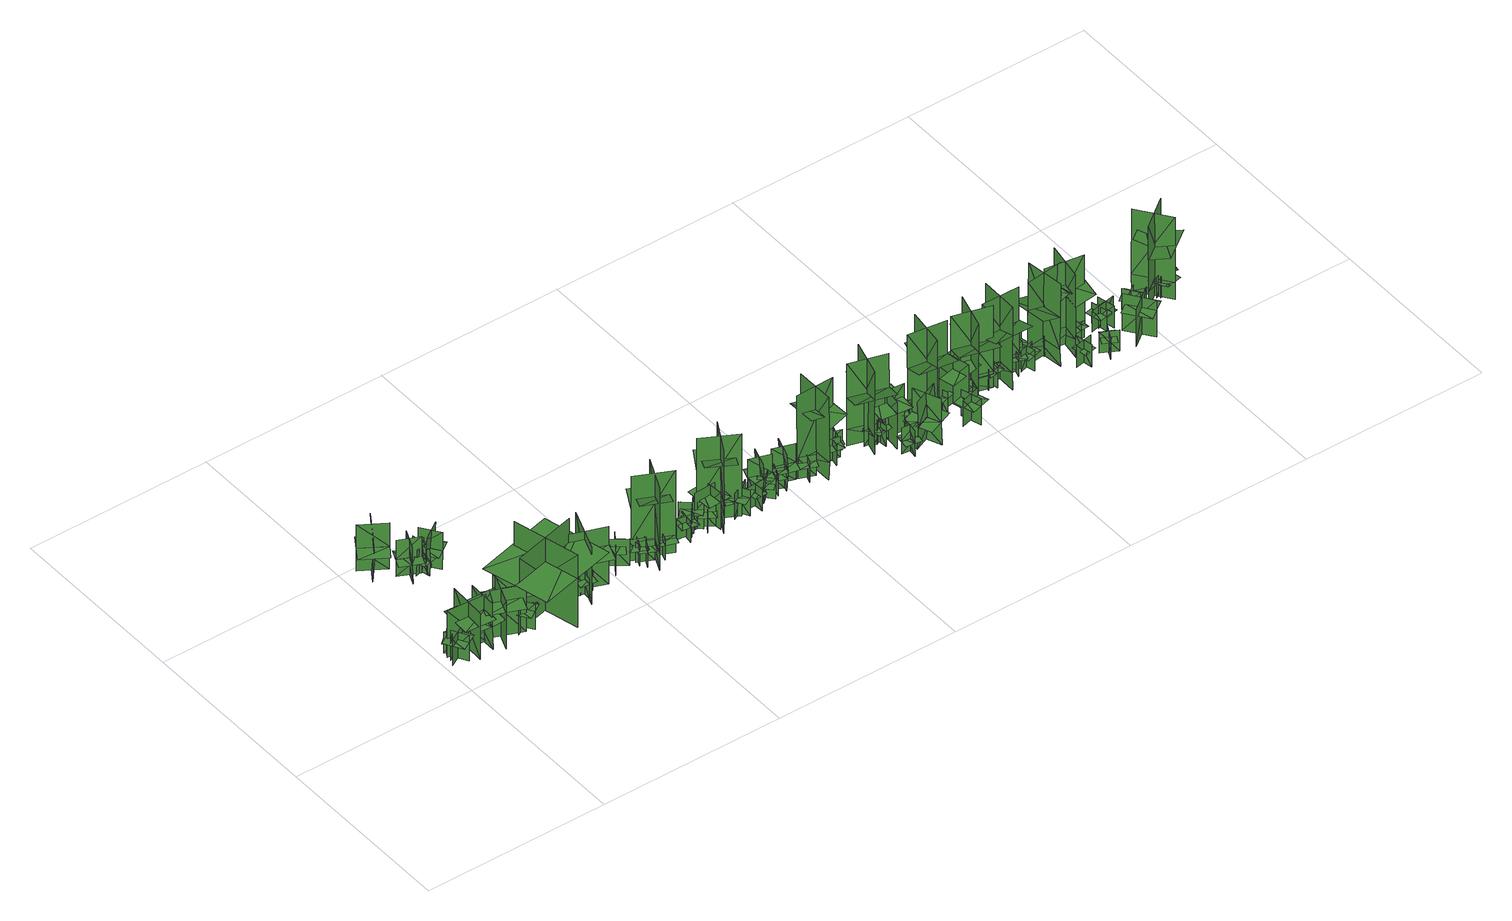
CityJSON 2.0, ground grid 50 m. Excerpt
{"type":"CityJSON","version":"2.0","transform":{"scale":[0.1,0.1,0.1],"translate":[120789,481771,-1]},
"CityObjects":{
"tree1":{"type":"SolitaryVegetationObject","geometry":[{"type":"MultiSurface","lod":"1","boundaries":[[[0,1,2]],[[0,2,3]],[[4,5,6]],[[4,6,7]],[[8,9,10]],[[8,10,11]],[[8,11,12]],[[8,12,13]]]}]},
"tree2":{"type":"SolitaryVegetationObject","geometry":[{"type":"MultiSurface","lod":"1","boundaries":[[[14,15,16]],[[14,16,17]],[[18,19,20]],[[18,20,21]],[[22,23,24]],[[22,24,25]],[[22,25,26]],[[22,26,27]]]}]},
"tree3":{"type":"SolitaryVegetationObject","geometry":[{"type":"MultiSurface","lod":"1","boundaries":[[[28,29,30]],[[28,30,31]],[[32,33,34]],[[32,34,35]],[[36,37,38]],[[36,38,39]],[[36,39,40]],[[36,40,41]]]}]},
"tree4":{"type":"SolitaryVegetationObject","geometry":[{"type":"MultiSurface","lod":"1","boundaries":[[[42,43,44]],[[42,44,45]],[[46,47,48]],[[46,48,49]],[[50,51,52]],[[50,52,53]],[[50,53,54]],[[50,54,55]]]}]},
"tree5":{"type":"SolitaryVegetationObject","geometry":[{"type":"MultiSurface","lod":"1","boundaries":[[[56,57,58]],[[56,58,59]],[[60,61,62]],[[60,62,63]],[[64,65,61]],[[64,61,60]],[[66,67,57]],[[66,57,56]],[[56,57,68]],[[56,68,69]],[[56,70,71]],[[56,71,57]]]}]},
"tree6":{"type":"SolitaryVegetationObject","geometry":[{"type":"MultiSurface","lod":"1","boundaries":[[[72,73,74]],[[72,74,75]],[[76,77,78]],[[76,78,79]],[[80,81,77]],[[80,77,76]],[[82,83,73]],[[82,73,72]],[[72,73,84]],[[72,84,85]],[[72,86,87]],[[72,87,73]]]}]},
"tree7":{"type":"SolitaryVegetationObject","geometry":[{"type":"MultiSurface","lod":"1","boundaries":[[[88,89,90]],[[88,90,91]],[[92,93,94]],[[92,94,95]],[[96,97,98]],[[96,98,99]],[[96,100,101]],[[96,101,97]]]}]},
"tree8":{"type":"SolitaryVegetationObject","geometry":[{"type":"MultiSurface","lod":"1","boundaries":[[[102,103,104]],[[102,104,105]],[[106,107,108]],[[106,108,109]],[[110,111,107]],[[110,107,106]],[[112,113,103]],[[112,103,102]],[[102,103,114]],[[102,114,115]],[[102,116,117]],[[102,117,103]]]}]},
"tree9":{"type":"SolitaryVegetationObject","geometry":[{"type":"MultiSurface","lod":"1","boundaries":[[[118,119,120]],[[118,120,121]],[[122,123,124]],[[122,124,125]],[[126,127,123]],[[126,123,122]],[[128,129,119]],[[128,119,118]],[[118,119,130]],[[118,130,131]],[[118,132,133]],[[118,133,119]]]}]},
"tree10":{"type":"SolitaryVegetationObject","geometry":[{"type":"MultiSurface","lod":"1","boundaries":[[[134,135,136]],[[134,136,137]],[[138,139,140]],[[138,140,141]],[[142,143,144]],[[142,144,145]],[[142,145,146]],[[142,146,147]]]}]},
"tree11":{"type":"SolitaryVegetationObject","geometry":[{"type":"MultiSurface","lod":"1","boundaries":[[[148,149,150]],[[148,150,151]],[[152,153,154]],[[152,154,155]],[[156,157,158]],[[156,158,159]],[[156,159,160]],[[156,160,161]]]}]},
"tree12":{"type":"SolitaryVegetationObject","geometry":[{"type":"MultiSurface","lod":"1","boundaries":[[[162,163,164]],[[162,164,165]],[[166,167,168]],[[166,168,169]],[[170,171,167]],[[170,167,166]],[[172,173,163]],[[172,163,162]],[[162,163,174]],[[162,174,175]],[[162,176,177]],[[162,177,163]]]}]},
"tree13":{"type":"SolitaryVegetationObject","geometry":[{"type":"MultiSurface","lod":"1","boundaries":[[[178,179,180]],[[178,180,181]],[[182,183,184]],[[182,184,185]],[[186,187,183]],[[186,183,182]],[[188,189,179]],[[188,179,178]],[[178,179,190]],[[178,190,191]],[[178,192,193]],[[178,193,179]]]}]},
"tree14":{"type":"SolitaryVegetationObject","geometry":[{"type":"MultiSurface","lod":"1","boundaries":[[[194,195,196]],[[194,196,197]],[[198,199,200]],[[198,200,201]],[[202,203,204]],[[202,204,205]],[[202,205,206]],[[202,206,207]]]}]},
"tree15":{"type":"SolitaryVegetationObject","geometry":[{"type":"MultiSurface","lod":"1","boundaries":[[[208,209,210]],[[208,210,211]],[[212,213,214]],[[212,214,215]],[[216,217,213]],[[216,213,212]],[[218,219,209]],[[218,209,208]],[[208,209,220]],[[208,220,221]],[[208,222,223]],[[208,223,209]]]}]},
"tree16":{"type":"SolitaryVegetationObject","geometry":[{"type":"MultiSurface","lod":"1","boundaries":[[[224,225,226]],[[224,226,227]],[[228,229,230]],[[228,230,231]],[[232,233,234]],[[232,234,235]],[[232,235,236]],[[232,236,237]]]}]},
"tree17":{"type":"SolitaryVegetationObject","geometry":[{"type":"MultiSurface","lod":"1","boundaries":[[[238,239,240]],[[238,240,241]],[[242,243,244]],[[242,244,245]],[[246,247,243]],[[246,243,242]],[[248,249,239]],[[248,239,238]],[[238,239,250]],[[238,250,251]],[[238,252,253]],[[238,253,239]]]}]},
"tree18":{"type":"SolitaryVegetationObject","geometry":[{"type":"MultiSurface","lod":"1","boundaries":[[[254,255,256]],[[254,256,257]],[[258,259,260]],[[258,260,261]],[[262,263,259]],[[262,259,258]],[[264,265,255]],[[264,255,254]],[[254,255,266]],[[254,266,267]],[[254,268,269]],[[254,269,255]]]}]},
"tree19":{"type":"SolitaryVegetationObject","geometry":[{"type":"MultiSurface","lod":"1","boundaries":[[[270,271,272]],[[270,272,273]],[[274,275,276]],[[274,276,277]],[[278,279,280]],[[278,280,281]],[[278,281,282]],[[278,282,283]]]}]},
"tree20":{"type":"SolitaryVegetationObject","geometry":[{"type":"MultiSurface","lod":"1","boundaries":[[[284,285,286]],[[284,286,287]],[[288,289,290]],[[288,290,291]],[[292,293,294]],[[292,294,295]],[[292,295,296]],[[292,296,297]]]}]},
"tree21":{"type":"SolitaryVegetationObject","geometry":[{"type":"MultiSurface","lod":"1","boundaries":[[[298,299,300]],[[298,300,301]],[[302,303,304]],[[302,304,305]],[[306,307,308]],[[306,308,309]],[[306,310,311]],[[306,311,307]]]}]},
"tree22":{"type":"SolitaryVegetationObject","geometry":[{"type":"MultiSurface","lod":"1","boundaries":[[[312,313,314]],[[312,314,315]],[[316,317,318]],[[316,318,319]],[[320,321,322]],[[320,322,323]],[[320,323,324]],[[320,324,325]]]}]},
"tree23":{"type":"SolitaryVegetationObject","geometry":[{"type":"MultiSurface","lod":"1","boundaries":[[[326,327,328]],[[326,328,329]],[[330,331,332]],[[330,332,333]],[[334,335,336]],[[334,336,337]],[[334,337,338]],[[334,338,339]]]}]},
"tree24":{"type":"SolitaryVegetationObject","geometry":[{"type":"MultiSurface","lod":"1","boundaries":[[[340,341,342]],[[340,342,343]],[[344,345,346]],[[344,346,347]],[[348,349,345]],[[348,345,344]],[[350,351,341]],[[350,341,340]],[[352,353,354]],[[352,354,355]],[[356,357,358]],[[356,358,359]]]}]},
"tree25":{"type":"SolitaryVegetationObject","geometry":[{"type":"MultiSurface","lod":"1","boundaries":[[[360,361,362]],[[360,362,363]],[[364,365,366]],[[364,366,367]],[[368,369,370]],[[368,370,371]],[[368,371,372]],[[368,372,373]]]}]},
"tree26":{"type":"SolitaryVegetationObject","geometry":[{"type":"MultiSurface","lod":"1","boundaries":[[[374,375,376]],[[374,376,377]],[[378,379,380]],[[378,380,381]],[[382,383,384]],[[382,384,385]],[[382,385,386]],[[382,386,387]]]}]},
"tree27":{"type":"SolitaryVegetationObject","geometry":[{"type":"MultiSurface","lod":"1","boundaries":[[[388,389,390]],[[388,390,391]],[[392,393,394]],[[392,394,395]],[[396,397,398]],[[396,398,399]],[[396,400,401]],[[396,401,397]]]}]},
"tree28":{"type":"SolitaryVegetationObject","geometry":[{"type":"MultiSurface","lod":"1","boundaries":[[[402,403,404]],[[402,404,405]],[[406,407,408]],[[406,408,409]],[[410,411,412]],[[410,412,413]],[[410,413,414]],[[410,414,415]]]}]},
"tree29":{"type":"SolitaryVegetationObject","geometry":[{"type":"MultiSurface","lod":"1","boundaries":[[[416,417,418]],[[416,418,419]],[[420,421,422]],[[420,422,423]],[[424,425,426]],[[424,426,427]],[[424,428,429]],[[424,429,425]]]}]},
"tree30":{"type":"SolitaryVegetationObject","geometry":[{"type":"MultiSurface","lod":"1","boundaries":[[[430,431,432]],[[430,432,433]],[[434,435,436]],[[434,436,437]],[[438,439,435]],[[438,435,434]],[[440,441,431]],[[440,431,430]],[[442,443,444]],[[442,444,445]],[[446,447,448]],[[446,448,449]]]}]},
"tree31":{"type":"SolitaryVegetationObject","geometry":[{"type":"MultiSurface","lod":"1","boundaries":[[[450,451,452]],[[450,452,453]],[[454,455,456]],[[454,456,457]],[[458,459,460]],[[458,460,461]],[[458,461,462]],[[458,462,463]]]}]},
"tree32":{"type":"SolitaryVegetationObject","geometry":[{"type":"MultiSurface","lod":"1","boundaries":[[[464,465,466]],[[464,466,467]],[[468,469,470]],[[468,470,471]],[[472,473,474]],[[472,474,475]],[[472,475,476]],[[472,476,477]]]}]},
"tree33":{"type":"SolitaryVegetationObject","geometry":[{"type":"MultiSurface","lod":"1","boundaries":[[[478,479,480]],[[478,480,481]],[[482,483,484]],[[482,484,485]],[[486,487,488]],[[486,488,489]],[[486,489,490]],[[486,490,491]]]}]},
"tree34":{"type":"SolitaryVegetationObject","geometry":[{"type":"MultiSurface","lod":"1","boundaries":[[[492,493,494]],[[492,494,495]],[[496,497,498]],[[496,498,499]],[[500,501,502]],[[500,502,503]],[[500,503,504]],[[500,504,505]]]}]},
"tree35":{"type":"SolitaryVegetationObject","geometry":[{"type":"MultiSurface","lod":"1","boundaries":[[[506,507,508]],[[506,508,509]],[[510,511,512]],[[510,512,513]],[[514,515,511]],[[514,511,510]],[[516,517,507]],[[516,507,506]],[[506,507,518]],[[506,518,519]],[[506,520,521]],[[506,521,507]]]}]},
"tree36":{"type":"SolitaryVegetationObject","geometry":[{"type":"MultiSurface","lod":"1","boundaries":[[[522,523,524]],[[522,524,525]],[[526,527,528]],[[526,528,529]],[[530,531,532]],[[530,532,533]],[[530,533,534]],[[530,534,535]]]}]},
"tree37":{"type":"SolitaryVegetationObject","geometry":[{"type":"MultiSurface","lod":"1","boundaries":[[[536,537,538]],[[536,538,539]],[[540,541,542]],[[540,542,543]],[[544,545,541]],[[544,541,540]],[[546,547,537]],[[546,537,536]],[[536,537,548]],[[536,548,549]],[[536,550,551]],[[536,551,537]]]}]},
"tree38":{"type":"SolitaryVegetationObject","geometry":[{"type":"MultiSurface","lod":"1","boundaries":[[[552,553,554]],[[552,554,555]],[[556,557,558]],[[556,558,559]],[[560,561,562]],[[560,562,563]],[[560,563,564]],[[560,564,565]]]}]},
"tree39":{"type":"SolitaryVegetationObject","geometry":[{"type":"MultiSurface","lod":"1","boundaries":[[[566,567,568]],[[566,568,569]],[[570,571,572]],[[570,572,573]],[[574,575,571]],[[574,571,570]],[[576,577,567]],[[576,567,566]],[[578,579,580]],[[578,580,581]],[[582,583,584]],[[582,584,585]]]}]},
"tree40":{"type":"SolitaryVegetationObject","geometry":[{"type":"MultiSurface","lod":"1","boundaries":[[[586,587,588]],[[586,588,589]],[[590,591,592]],[[590,592,593]],[[594,595,596]],[[594,596,597]],[[594,597,598]],[[594,598,599]]]}]},
"tree41":{"type":"SolitaryVegetationObject","geometry":[{"type":"MultiSurface","lod":"1","boundaries":[[[600,601,602]],[[600,602,603]],[[604,605,606]],[[604,606,607]],[[608,609,605]],[[608,605,604]],[[610,611,601]],[[610,601,600]],[[600,601,612]],[[600,612,613]],[[600,614,615]],[[600,615,601]]]}]},
"tree42":{"type":"SolitaryVegetationObject","geometry":[{"type":"MultiSurface","lod":"1","boundaries":[[[616,617,618]],[[616,618,619]],[[620,621,622]],[[620,622,623]],[[624,625,621]],[[624,621,620]],[[626,627,617]],[[626,617,616]],[[628,629,630]],[[628,630,631]],[[632,633,634]],[[632,634,635]]]}]},
"tree43":{"type":"SolitaryVegetationObject","geometry":[{"type":"MultiSurface","lod":"1","boundaries":[[[636,637,638]],[[636,638,639]],[[640,641,642]],[[640,642,643]],[[644,645,646]],[[644,646,647]],[[644,647,648]],[[644,648,649]]]}]},
"tree44":{"type":"SolitaryVegetationObject","geometry":[{"type":"MultiSurface","lod":"1","boundaries":[[[650,651,652]],[[650,652,653]],[[654,655,656]],[[654,656,657]],[[658,659,660]],[[658,660,661]],[[658,661,662]],[[658,662,663]]]}]},
"tree45":{"type":"SolitaryVegetationObject","geometry":[{"type":"MultiSurface","lod":"1","boundaries":[[[664,665,666]],[[664,666,667]],[[668,669,670]],[[668,670,671]],[[672,673,674]],[[672,674,675]],[[672,675,676]],[[672,676,677]]]}]},
"tree46":{"type":"SolitaryVegetationObject","geometry":[{"type":"MultiSurface","lod":"1","boundaries":[[[678,679,680]],[[678,680,681]],[[682,683,684]],[[682,684,685]],[[686,687,683]],[[686,683,682]],[[688,689,679]],[[688,679,678]],[[678,679,690]],[[678,690,691]],[[678,692,693]],[[678,693,679]]]}]},
"tree47":{"type":"SolitaryVegetationObject","geometry":[{"type":"MultiSurface","lod":"1","boundaries":[[[694,695,696]],[[694,696,697]],[[698,699,700]],[[698,700,701]],[[702,703,704]],[[702,704,705]],[[702,706,707]],[[702,707,703]]]}]},
"tree48":{"type":"SolitaryVegetationObject","geometry":[{"type":"MultiSurface","lod":"1","boundaries":[[[708,709,710]],[[708,710,711]],[[712,713,714]],[[712,714,715]],[[716,717,713]],[[716,713,712]],[[718,719,709]],[[718,709,708]],[[708,709,720]],[[708,720,721]],[[708,722,723]],[[708,723,709]]]}]},
"tree49":{"type":"SolitaryVegetationObject","geometry":[{"type":"MultiSurface","lod":"1","boundaries":[[[724,725,726]],[[724,726,727]],[[728,729,730]],[[728,730,731]],[[732,733,729]],[[732,729,728]],[[734,735,725]],[[734,725,724]],[[724,725,736]],[[724,736,737]],[[724,738,739]],[[724,739,725]]]}]},
"tree50":{"type":"SolitaryVegetationObject","geometry":[{"type":"MultiSurface","lod":"1","boundaries":[[[740,741,742]],[[740,742,743]],[[744,745,746]],[[744,746,747]],[[748,749,745]],[[748,745,744]],[[750,751,741]],[[750,741,740]],[[740,741,752]],[[740,752,753]],[[740,754,755]],[[740,755,741]]]}]},
"tree51":{"type":"SolitaryVegetationObject","geometry":[{"type":"MultiSurface","lod":"1","boundaries":[[[756,757,758]],[[756,758,759]],[[760,761,762]],[[760,762,763]],[[764,765,766]],[[764,766,767]],[[764,767,768]],[[764,768,769]]]}]},
"tree52":{"type":"SolitaryVegetationObject","geometry":[{"type":"MultiSurface","lod":"1","boundaries":[[[770,771,772]],[[770,772,773]],[[774,775,776]],[[774,776,777]],[[778,779,775]],[[778,775,774]],[[780,781,771]],[[780,771,770]],[[770,771,782]],[[770,782,783]],[[770,784,785]],[[770,785,771]]]}]},
"tree53":{"type":"SolitaryVegetationObject","geometry":[{"type":"MultiSurface","lod":"1","boundaries":[[[786,787,788]],[[786,788,789]],[[790,791,792]],[[790,792,793]],[[794,795,796]],[[794,796,797]],[[794,797,798]],[[794,798,799]]]}]},
"tree54":{"type":"SolitaryVegetationObject","geometry":[{"type":"MultiSurface","lod":"1","boundaries":[[[800,801,802]],[[800,802,803]],[[804,805,806]],[[804,806,807]],[[808,809,805]],[[808,805,804]],[[810,811,801]],[[810,801,800]],[[812,813,814]],[[812,814,815]],[[816,817,818]],[[816,818,819]]]}]},
"tree55":{"type":"SolitaryVegetationObject","geometry":[{"type":"MultiSurface","lod":"1","boundaries":[[[820,821,822]],[[820,822,823]],[[824,825,826]],[[824,826,827]],[[828,829,825]],[[828,825,824]],[[830,831,821]],[[830,821,820]],[[820,821,832]],[[820,832,833]],[[820,834,835]],[[820,835,821]]]}]},
"tree56":{"type":"SolitaryVegetationObject","geometry":[{"type":"MultiSurface","lod":"1","boundaries":[[[836,837,838]],[[836,838,839]],[[840,841,842]],[[840,842,843]],[[844,845,841]],[[844,841,840]],[[846,847,837]],[[846,837,836]],[[836,837,848]],[[836,848,849]],[[836,850,851]],[[836,851,837]]]}]},
"tree57":{"type":"SolitaryVegetationObject","geometry":[{"type":"MultiSurface","lod":"1","boundaries":[[[852,853,854]],[[852,854,855]],[[856,857,858]],[[856,858,859]],[[860,861,862]],[[860,862,863]],[[860,863,864]],[[860,864,865]]]}]},
"tree58":{"type":"SolitaryVegetationObject","geometry":[{"type":"MultiSurface","lod":"1","boundaries":[[[866,867,868]],[[866,868,869]],[[870,871,872]],[[870,872,873]],[[874,875,876]],[[874,876,877]],[[874,877,878]],[[874,878,879]]]}]},
"tree59":{"type":"SolitaryVegetationObject","geometry":[{"type":"MultiSurface","lod":"1","boundaries":[[[880,881,882]],[[880,882,883]],[[884,885,886]],[[884,886,887]],[[888,889,885]],[[888,885,884]],[[890,891,881]],[[890,881,880]],[[880,881,892]],[[880,892,893]],[[880,894,895]],[[880,895,881]]]}]},
"tree60":{"type":"SolitaryVegetationObject","geometry":[{"type":"MultiSurface","lod":"1","boundaries":[[[896,897,898]],[[896,898,899]],[[900,901,902]],[[900,902,903]],[[904,905,906]],[[904,906,907]],[[904,908,909]],[[904,909,905]]]}]},
"tree61":{"type":"SolitaryVegetationObject","geometry":[{"type":"MultiSurface","lod":"1","boundaries":[[[910,911,912]],[[910,912,913]],[[914,915,916]],[[914,916,917]],[[918,919,915]],[[918,915,914]],[[920,921,911]],[[920,911,910]],[[910,911,922]],[[910,922,923]],[[910,924,925]],[[910,925,911]]]}]},
"tree62":{"type":"SolitaryVegetationObject","geometry":[{"type":"MultiSurface","lod":"1","boundaries":[[[926,927,928]],[[926,928,929]],[[930,931,932]],[[930,932,933]],[[934,935,936]],[[934,936,937]],[[934,937,938]],[[934,938,939]]]}]},
"tree63":{"type":"SolitaryVegetationObject","geometry":[{"type":"MultiSurface","lod":"1","boundaries":[[[940,941,942]],[[940,942,943]],[[944,945,946]],[[944,946,947]],[[948,949,945]],[[948,945,944]],[[950,951,941]],[[950,941,940]],[[952,953,954]],[[952,954,955]],[[956,957,958]],[[956,958,959]]]}]},
"tree64":{"type":"SolitaryVegetationObject","geometry":[{"type":"MultiSurface","lod":"1","boundaries":[[[960,961,962]],[[960,962,963]],[[964,965,966]],[[964,966,967]],[[968,969,970]],[[968,970,971]],[[968,971,972]],[[968,972,973]]]}]},
"tree65":{"type":"SolitaryVegetationObject","geometry":[{"type":"MultiSurface","lod":"1","boundaries":[[[974,975,976]],[[974,976,977]],[[978,979,980]],[[978,980,981]],[[982,983,984]],[[982,984,985]],[[982,985,986]],[[982,986,987]]]}]},
"tree66":{"type":"SolitaryVegetationObject","geometry":[{"type":"MultiSurface","lod":"1","boundaries":[[[988,989,990]],[[988,990,991]],[[992,993,994]],[[992,994,995]],[[996,997,998]],[[996,998,999]],[[996,999,1000]],[[996,1000,1001]]]}]},
"tree67":{"type":"SolitaryVegetationObject","geometry":[{"type":"MultiSurface","lod":"1","boundaries":[[[1002,1003,1004]],[[1002,1004,1005]],[[1006,1007,1008]],[[1006,1008,1009]],[[1010,1011,1012]],[[1010,1012,1013]],[[1010,1013,1014]],[[1010,1014,1015]]]}]},
"tree68":{"type":"SolitaryVegetationObject","geometry":[{"type":"MultiSurface","lod":"1","boundaries":[[[1016,1017,1018]],[[1016,1018,1019]],[[1020,1021,1022]],[[1020,1022,1023]],[[1024,1025,1026]],[[1024,1026,1027]],[[1024,1027,1028]],[[1024,1028,1029]]]}]},
"tree69":{"type":"SolitaryVegetationObject","geometry":[{"type":"MultiSurface","lod":"1","boundaries":[[[1030,1031,1032]],[[1030,1032,1033]],[[1034,1035,1036]],[[1034,1036,1037]],[[1038,1039,1035]],[[1038,1035,1034]],[[1040,1041,1031]],[[1040,1031,1030]],[[1042,1043,1044]],[[1042,1044,1045]],[[1046,1047,1048]],[[1046,1048,1049]]]}]},
"tree70":{"type":"SolitaryVegetationObject","geometry":[{"type":"MultiSurface","lod":"1","boundaries":[[[1050,1051,1052]],[[1050,1052,1053]],[[1054,1055,1056]],[[1054,1056,1057]],[[1058,1059,1060]],[[1058,1060,1061]],[[1058,1059,1062]],[[1058,1062,1063]]]}]},
"tree71":{"type":"SolitaryVegetationObject","geometry":[{"type":"MultiSurface","lod":"1","boundaries":[[[1064,1065,1066]],[[1064,1066,1067]],[[1068,1069,1070]],[[1068,1070,1071]],[[1072,1073,1074]],[[1072,1074,1075]],[[1072,1075,1076]],[[1072,1076,1077]]]}]},
"tree72":{"type":"SolitaryVegetationObject","geometry":[{"type":"MultiSurface","lod":"1","boundaries":[[[1078,1079,1080]],[[1078,1080,1081]],[[1082,1083,1084]],[[1082,1084,1085]],[[1086,1087,1088]],[[1086,1088,1089]],[[1086,1087,1090]],[[1086,1090,1091]]]}]},
"tree73":{"type":"SolitaryVegetationObject","geometry":[{"type":"MultiSurface","lod":"1","boundaries":[[[1092,1093,1094]],[[1092,1094,1095]],[[1096,1097,1098]],[[1096,1098,1099]],[[1100,1101,1102]],[[1100,1102,1103]],[[1100,1103,1104]],[[1100,1104,1105]]]}]},
"tree74":{"type":"SolitaryVegetationObject","geometry":[{"type":"MultiSurface","lod":"1","boundaries":[[[1106,1107,1108]],[[1106,1108,1109]],[[1110,1111,1112]],[[1110,1112,1113]],[[1114,1115,1111]],[[1114,1111,1110]],[[1116,1117,1107]],[[1116,1107,1106]],[[1118,1119,1120]],[[1118,1120,1121]],[[1122,1123,1124]],[[1122,1124,1125]]]}]},
"tree75":{"type":"SolitaryVegetationObject","geometry":[{"type":"MultiSurface","lod":"1","boundaries":[[[1126,1127,1128]],[[1126,1128,1129]],[[1130,1131,1132]],[[1130,1132,1133]],[[1134,1135,1136]],[[1134,1136,1137]],[[1134,1137,1138]],[[1134,1138,1139]]]}]},
"tree76":{"type":"SolitaryVegetationObject","geometry":[{"type":"MultiSurface","lod":"1","boundaries":[[[1140,1141,1142]],[[1140,1142,1143]],[[1144,1145,1146]],[[1144,1146,1147]],[[1148,1149,1150]],[[1148,1150,1151]],[[1148,1151,1152]],[[1148,1152,1153]]]}]},
"tree77":{"type":"SolitaryVegetationObject","geometry":[{"type":"MultiSurface","lod":"1","boundaries":[[[1154,1155,1156]],[[1154,1156,1157]],[[1158,1159,1160]],[[1158,1160,1161]],[[1162,1163,1159]],[[1162,1159,1158]],[[1164,1165,1155]],[[1164,1155,1154]],[[1166,1167,1168]],[[1166,1168,1169]],[[1170,1171,1172]],[[1170,1172,1173]]]}]},
"tree78":{"type":"SolitaryVegetationObject","geometry":[{"type":"MultiSurface","lod":"1","boundaries":[[[1174,1175,1176]],[[1174,1176,1177]],[[1178,1179,1180]],[[1178,1180,1181]],[[1182,1183,1184]],[[1182,1184,1185]],[[1182,1185,1186]],[[1182,1186,1187]]]}]},
"tree79":{"type":"SolitaryVegetationObject","geometry":[{"type":"MultiSurface","lod":"1","boundaries":[[[1188,1189,1190]],[[1188,1190,1191]],[[1192,1193,1194]],[[1192,1194,1195]],[[1196,1197,1198]],[[1196,1198,1199]],[[1196,1200,1201]],[[1196,1201,1197]]]}]},
"tree80":{"type":"SolitaryVegetationObject","geometry":[{"type":"MultiSurface","lod":"1","boundaries":[[[1202,1203,1204]],[[1202,1204,1205]],[[1206,1207,1208]],[[1206,1208,1209]],[[1210,1211,1212]],[[1210,1212,1213]],[[1210,1213,1214]],[[1210,1214,1215]]]}]},
"tree81":{"type":"SolitaryVegetationObject","geometry":[{"type":"MultiSurface","lod":"1","boundaries":[[[1216,1217,1218]],[[1216,1218,1219]],[[1220,1221,1222]],[[1220,1222,1223]],[[1224,1225,1226]],[[1224,1226,1227]],[[1224,1227,1228]],[[1224,1228,1229]]]}]},
"tree82":{"type":"SolitaryVegetationObject","geometry":[{"type":"MultiSurface","lod":"1","boundaries":[[[1230,1231,1232]],[[1230,1232,1233]],[[1234,1235,1236]],[[1234,1236,1237]],[[1238,1239,1240]],[[1238,1240,1241]],[[1238,1242,1243]],[[1238,1243,1239]]]}]},
"tree83":{"type":"SolitaryVegetationObject","geometry":[{"type":"MultiSurface","lod":"1","boundaries":[[[1244,1245,1246]],[[1244,1246,1247]],[[1248,1249,1250]],[[1248,1250,1251]],[[1252,1253,1254]],[[1252,1254,1255]],[[1252,1255,1256]],[[1252,1256,1257]]]}]},
"tree84":{"type":"SolitaryVegetationObject","geometry":[{"type":"MultiSurface","lod":"1","boundaries":[[[1258,1259,1260]],[[1258,1260,1261]],[[1262,1263,1264]],[[1262,1264,1265]],[[1266,1267,1263]],[[1266,1263,1262]],[[1268,1269,1259]],[[1268,1259,1258]],[[1270,1271,1272]],[[1270,1272,1273]],[[1274,1275,1276]],[[1274,1276,1277]]]}]},
"tree85":{"type":"SolitaryVegetationObject","geometry":[{"type":"MultiSurface","lod":"1","boundaries":[[[1278,1279,1280]],[[1278,1280,1281]],[[1282,1283,1284]],[[1282,1284,1285]],[[1286,1287,1288]],[[1286,1288,1289]],[[1286,1289,1290]],[[1286,1290,1291]]]}]},
"tree86":{"type":"SolitaryVegetationObject","geometry":[{"type":"MultiSurface","lod":"1","boundaries":[[[1292,1293,1294]],[[1292,1294,1295]],[[1296,1297,1298]],[[1296,1298,1299]],[[1300,1301,1302]],[[1300,1302,1303]],[[1300,1303,1304]],[[1300,1304,1305]]]}]},
"tree87":{"type":"SolitaryVegetationObject","geometry":[{"type":"MultiSurface","lod":"1","boundaries":[[[1306,1307,1308]],[[1306,1308,1309]],[[1310,1311,1312]],[[1310,1312,1313]],[[1314,1315,1316]],[[1314,1316,1317]],[[1314,1318,1319]],[[1314,1319,1315]]]}]}
},
"vertices":[
[61,115,13],[13,87,13],[13,87,90],[61,115,90],[25,125,13],[53,77,13],[53,77,90],[25,125,90],[25,125,69],[1,111,69],[29,63,69],[53,77,69],[77,91,69],[49,139,69],
[52,133,14],[20,103,14],[20,103,76],[52,133,76],[23,134,14],[53,102,14],[53,102,76],[23,134,76],[23,134,59],[6,119,59],[36,87,59],[53,102,59],[69,117,59],[39,149,59],
[76,67,12],[82,172,12],[82,172,151],[76,67,151],[126,112,12],[126,112,151],[21,118,151],[21,118,12],[126,112,108],[129,155,108],[45,161,108],[42,117,108],[40,74,108],[123,68,108],
[91,105,12],[106,146,12],[106,146,74],[91,105,74],[118,117,12],[76,132,12],[76,132,74],[118,117,74],[118,117,56],[125,138,56],[84,153,56],[76,132,56],[69,111,56],[110,96,56],
[119,79,80],[121,156,80],[82,157,81],[79,81,81],[82,117,80],[158,115,80],[158,120,150],[82,122,150],[82,122,10],[158,120,10],[122,79,10],[124,156,10],[121,156,150],[119,79,150],[158,78,81],[160,155,81],
[110,151,44],[131,124,44],[145,134,44],[125,162,44],[134,148,44],[107,128,44],[108,126,75],[135,146,75],[135,146,12],[108,126,12],[109,150,12],[130,123,12],[131,124,75],[110,151,75],[97,141,44],[117,114,44],
[223,88,6],[124,127,6],[124,127,147],[223,88,147],[189,165,6],[150,66,6],[150,66,147],[189,165,147],[215,92,111],[124,127,111],[109,88,111],[199,52,111],[230,131,111],[139,166,111],
[100,439,84],[35,480,84],[14,446,84],[78,406,84],[48,426,84],[89,491,84],[85,493,154],[44,429,154],[44,429,14],[85,493,14],[101,442,14],[37,483,14],[35,480,154],[100,439,154],[120,472,84],[56,513,84],
[116,376,62],[140,430,62],[112,443,62],[87,389,62],[100,414,62],[154,390,62],[156,393,116],[102,418,116],[102,418,7],[156,393,7],[118,375,7],[142,429,7],[140,430,116],[116,376,116],[143,364,62],[167,418,62],
[248,118,7],[202,88,7],[202,88,84],[248,118,84],[212,126,7],[243,80,7],[243,80,84],[212,126,84],[212,126,62],[189,111,62],[220,65,62],[243,80,62],[266,95,62],[236,141,62],
[216,94,9],[258,189,9],[258,189,148],[216,94,148],[278,118,9],[278,118,148],[183,160,148],[183,160,9],[278,118,104],[296,158,104],[219,192,104],[202,152,104],[184,112,104],[261,78,104],
[183,402,45],[142,391,45],[147,370,45],[188,380,45],[168,376,45],[158,417,45],[155,417,84],[166,375,84],[166,375,6],[155,417,6],[182,403,6],[141,393,6],[142,391,84],[183,402,84],[177,422,45],[136,412,45],
[142,408,49],[184,415,49],[180,437,49],[138,430,49],[158,432,49],[166,390,49],[168,391,88],[161,433,88],[161,433,10],[168,391,10],[142,406,10],[184,414,10],[184,415,88],[142,408,88],[146,387,49],[187,394,49],
[278,124,9],[239,145,9],[239,145,70],[278,124,70],[270,152,9],[249,114,9],[249,114,70],[270,152,70],[270,152,53],[251,163,53],[229,124,53],[249,114,53],[268,103,53],[290,141,53],
[170,425,60],[204,377,60],[230,395,61],[195,443,61],[211,419,60],[162,385,60],[164,382,115],[213,416,115],[213,416,6],[164,382,6],[168,424,6],[202,376,6],[204,377,115],[170,425,115],[146,408,61],[180,360,61],
[280,209,6],[280,209,223],[325,28,223],[325,28,6],[387,142,6],[387,142,223],[212,98,223],[212,98,6],[414,149,153],[391,240,153],[173,185,153],[196,94,153],[219,3,153],[437,58,153],
[310,129,48],[343,157,48],[329,174,48],[296,146,48],[312,159,48],[340,126,48],[342,128,87],[314,160,87],[314,160,9],[342,128,9],[312,128,9],[344,155,9],[343,157,87],[310,129,87],[324,113,48],[357,140,48],
[351,174,77],[401,115,77],[431,141,78],[382,199,78],[404,170,77],[346,121,77],[349,117,148],[407,167,148],[407,167,7],[349,117,7],[349,172,7],[398,113,7],[401,115,148],[351,174,148],[322,149,78],[371,90,78],
[406,92,7],[411,136,7],[411,136,68],[406,92,68],[430,110,7],[386,115,7],[386,115,68],[430,110,68],[430,110,51],[432,132,51],[388,137,51],[386,115,51],[383,93,51],[427,88,51],
[399,73,6],[443,193,6],[443,193,177],[399,73,177],[473,108,6],[473,108,177],[353,152,177],[353,152,6],[473,108,123],[492,158,123],[396,194,123],[377,143,123],[359,93,123],[455,58,123],
[503,120,7],[537,169,7],[537,169,86],[503,120,86],[549,129,7],[501,163,7],[501,163,86],[549,129,86],[506,124,65],[537,169,65],[518,182,65],[487,138,65],[525,111,65],[556,155,65],
[594,127,7],[553,144,7],[553,144,69],[594,127,69],[583,154,7],[566,114,7],[566,114,69],[583,154,69],[583,154,51],[563,163,51],[545,122,51],[566,114,51],[586,105,51],[603,146,51],
[606,110,7],[567,130,7],[567,130,68],[606,110,68],[597,138,7],[577,99,7],[577,99,68],[597,138,68],[597,138,51],[577,148,51],[558,109,51],[577,99,51],[597,89,51],[617,128,51],
[567,147,58],[661,104,58],[660,102,253],[566,146,253],[593,74,59],[637,168,59],[636,168,253],[593,74,253],[593,74,7],[636,168,7],[566,146,7],[660,102,7],[566,146,153],[660,103,153],[682,151,172],[588,194,172],[647,109,184],[577,141,184],[560,105,195],[631,73,195],
[642,146,8],[642,146,70],[625,95,70],[625,95,8],[657,113,8],[657,113,70],[608,129,70],[608,129,8],[665,111,50],[673,136,50],[612,156,50],[604,131,50],[595,106,50],[656,85,50],
[732,129,8],[688,135,8],[688,135,69],[732,129,69],[714,152,8],[708,109,8],[708,109,69],[714,152,69],[714,152,52],[692,156,52],[686,112,52],[708,109,52],[730,105,52],[736,149,52],
[716,168,7],[761,130,7],[761,130,85],[716,168,85],[720,122,7],[758,167,7],[758,167,85],[720,122,85],[720,165,65],[761,130,65],[776,148,65],[735,183,65],[704,147,65],[746,112,65],
[787,119,9],[751,144,9],[751,144,70],[787,119,70],[782,148,9],[757,111,9],[757,111,70],[782,148,70],[782,148,53],[764,160,53],[738,124,53],[757,111,53],[775,99,53],[800,135,53],
[785,188,7],[790,105,7],[790,105,116],[785,188,116],[742,139,7],[825,144,7],[825,144,116],[742,139,116],[786,181,88],[790,105,88],[822,107,88],[818,183,88],[753,179,88],[757,104,88],
[765,162,60],[856,113,60],[855,111,255],[764,161,255],[786,87,61],[836,178,61],[835,178,255],[786,88,255],[786,88,9],[835,178,9],[764,161,9],[855,111,9],[764,161,156],[855,112,156],[881,158,174],[790,208,174],[843,119,186],[774,155,186],[756,121,197],[824,84,197],
[824,139,10],[867,127,10],[867,127,71],[824,139,71],[838,113,10],[850,156,10],[850,156,71],[838,113,71],[838,113,54],[860,107,54],[872,150,54],[850,156,54],[829,162,54],[817,119,54],
[834,110,10],[883,136,10],[883,136,87],[834,110,87],[869,99,10],[843,148,10],[843,148,87],[869,99,87],[869,99,65],[894,112,65],[868,161,65],[843,148,65],[819,135,65],[845,86,65],
[902,96,10],[899,146,10],[899,146,75],[902,96,75],[925,122,10],[876,120,10],[876,120,75],[925,122,75],[919,122,50],[918,142,50],[884,141,50],[885,120,50],[886,100,50],[920,102,50],
[922,143,11],[951,111,11],[951,111,72],[922,143,72],[920,114,11],[953,144,11],[953,144,72],[920,114,72],[920,114,55],[935,98,55],[968,127,55],[953,144,55],[938,160,55],[905,130,55],
[964,142,63],[908,160,63],[898,131,64],[955,113,64],[928,123,63],[946,179,63],[943,180,118],[925,124,118],[925,124,9],[943,180,9],[965,145,9],[908,163,9],[908,160,118],[964,142,118],[973,171,64],[917,189,64],
[991,131,10],[950,147,10],[950,147,72],[991,131,72],[979,158,10],[963,117,10],[963,117,72],[979,158,72],[979,158,55],[959,166,55],[943,125,55],[963,117,55],[984,109,55],[1000,151,55],
[1028,137,64],[972,156,64],[962,126,64],[1019,108,64],[992,118,64],[1011,174,64],[1007,175,119],[988,119,119],[988,119,10],[1007,175,10],[1029,139,10],[973,158,10],[972,156,119],[1028,137,119],[1038,165,64],[981,184,64],
[1049,113,8],[1065,154,8],[1065,154,70],[1049,113,70],[1076,124,8],[1034,141,8],[1034,141,70],[1076,124,70],[1076,124,53],[1084,145,53],[1043,161,53],[1034,141,53],[1026,120,53],[1068,104,53],
[1087,196,62],[1090,92,62],[1088,92,257],[1086,196,257],[1033,139,62],[1137,142,62],[1137,143,257],[1033,140,257],[1033,140,10],[1137,143,10],[1086,196,10],[1088,92,10],[1086,196,157],[1089,92,157],[1142,94,176],[1139,197,176],[1089,106,188],[1086,184,188],[1047,183,198],[1049,105,198],
[1154,136,15],[1110,144,15],[1110,144,76],[1154,136,76],[1137,161,15],[1129,117,15],[1129,117,76],[1137,161,76],[1137,161,59],[1115,164,59],[1108,121,59],[1129,117,59],[1151,113,59],[1159,157,59],
[1153,145,41],[1164,177,41],[1147,182,41],[1136,150,41],[1142,165,41],[1174,155,41],[1175,157,72],[1143,167,72],[1143,167,10],[1175,157,10],[1155,144,10],[1165,177,10],[1164,177,72],[1153,145,72],[1170,140,41],[1180,172,41],
[1291,132,60],[1191,161,60],[1192,163,255],[1291,134,255],[1253,201,61],[1225,102,61],[1226,101,255],[1254,201,255],[1254,201,9],[1226,101,9],[1291,134,9],[1192,163,9],[1291,133,155],[1192,162,155],[1177,111,174],[1277,83,174],[1205,158,186],[1280,137,186],[1291,175,197],[1216,196,197],
[1269,128,9],[1238,159,9],[1238,159,71],[1269,128,71],[1269,158,9],[1238,126,9],[1238,126,71],[1269,158,71],[1269,158,53],[1253,173,53],[1222,142,53],[1238,126,53],[1253,111,53],[1285,142,53],
[1241,126,9],[1285,132,9],[1285,132,70],[1241,126,70],[1264,108,9],[1259,152,9],[1259,152,70],[1264,108,70],[1264,108,53],[1286,111,53],[1281,155,53],[1259,152,53],[1237,149,53],[1242,105,53],
[1282,125,9],[1253,158,9],[1253,158,71],[1282,125,71],[1284,154,9],[1251,125,9],[1251,125,71],[1284,154,71],[1284,154,53],[1270,171,53],[1236,142,53],[1251,125,53],[1266,109,53],[1299,138,53],
[1294,41,47],[1299,83,47],[1277,86,47],[1272,43,47],[1275,64,47],[1317,58,47],[1318,61,86],[1276,66,86],[1276,66,8],[1318,61,8],[1296,41,8],[1301,83,8],[1299,83,86],[1294,41,86],[1315,38,47],[1320,80,47],
[1291,194,6],[1280,88,6],[1280,88,147],[1291,194,147],[1226,141,6],[1332,130,6],[1332,130,147],[1226,141,147],[1290,185,111],[1280,88,111],[1322,84,111],[1332,181,111],[1248,189,111],[1238,93,111],
[1295,164,48],[1253,160,48],[1255,138,48],[1298,142,48],[1277,141,48],[1273,183,48],[1271,183,87],[1275,140,87],[1275,140,9],[1271,183,9],[1295,165,9],[1253,161,9],[1253,160,87],[1295,164,87],[1293,185,48],[1251,181,48],
[1365,35,78],[1335,105,78],[1299,90,78],[1328,20,78],[1316,54,78],[1386,84,78],[1384,88,148],[1314,58,148],[1314,58,8],[1384,88,8],[1368,36,8],[1338,107,8],[1335,105,148],[1365,35,148],[1401,50,78],[1371,120,78],
[1349,164,40],[1318,150,40],[1325,134,40],[1356,148,40],[1341,142,40],[1327,173,40],[1325,172,71],[1339,141,71],[1339,141,9],[1325,172,9],[1348,165,9],[1317,152,9],[1318,150,71],[1349,164,71],[1342,180,40],[1311,166,40],
[1328,129,9],[1352,167,9],[1352,167,70],[1328,129,70],[1357,135,9],[1320,159,9],[1320,159,70],[1357,135,70],[1357,135,53],[1369,154,53],[1332,178,53],[1320,159,53],[1308,141,53],[1345,117,53],
[1364,135,41],[1333,148,41],[1326,132,41],[1358,119,41],[1343,125,41],[1356,157,41],[1354,158,72],[1341,126,72],[1341,126,9],[1354,158,9],[1365,136,9],[1333,149,9],[1333,148,72],[1364,135,72],[1371,151,41],[1339,164,41],
[1407,146,9],[1375,115,9],[1375,115,71],[1407,146,71],[1377,147,9],[1408,115,9],[1408,115,71],[1377,147,71],[1377,147,53],[1361,132,53],[1392,100,53],[1408,115,53],[1424,130,53],[1393,162,53],
[1467,146,60],[1364,159,60],[1364,161,254],[1467,147,254],[1419,208,60],[1406,105,60],[1407,105,254],[1420,208,254],[1420,208,8],[1407,105,8],[1467,147,8],[1364,161,8],[1467,147,155],[1364,160,155],[1357,108,174],[1460,94,174],[1378,158,185],[1455,149,185],[1460,188,196],[1383,197,196],
[1412,143,47],[1414,186,47],[1392,187,48],[1390,145,48],[1392,165,47],[1434,162,47],[1434,165,86],[1392,168,86],[1392,168,8],[1434,165,8],[1413,143,8],[1416,185,8],[1414,186,86],[1412,143,86],[1433,142,48],[1436,184,48],
[1438,188,47],[1418,151,47],[1438,140,47],[1458,177,47],[1447,160,47],[1410,180,47],[1409,178,86],[1446,158,86],[1446,158,8],[1409,178,8],[1437,189,8],[1417,151,8],[1418,151,86],[1438,188,86],[1419,198,47],[1399,161,47],
[1420,131,9],[1463,143,9],[1463,143,71],[1420,131,71],[1445,116,9],[1434,159,9],[1434,159,71],[1445,116,71],[1445,116,53],[1467,122,53],[1455,165,53],[1434,159,53],[1412,153,53],[1424,111,53],
[1498,73,9],[1445,57,9],[1445,57,86],[1498,73,86],[1465,91,9],[1481,38,9],[1481,38,86],[1465,91,86],[1465,91,65],[1439,83,65],[1454,30,65],[1481,38,65],[1508,46,65],[1492,99,65],
[1445,187,47],[1459,147,47],[1480,154,47],[1466,194,47],[1472,175,47],[1432,161,47],[1433,159,86],[1473,172,86],[1473,172,8],[1433,159,8],[1444,186,8],[1457,146,8],[1459,147,86],[1445,187,86],[1425,180,47],[1439,140,47],
[1535,153,6],[1431,129,6],[1431,129,147],[1535,153,147],[1463,197,6],[1487,93,6],[1487,93,147],[1463,197,147],[1526,151,111],[1431,129,111],[1441,88,111],[1535,110,111],[1516,192,111],[1422,170,111],
[1480,184,47],[1500,147,47],[1520,158,47],[1499,195,47],[1508,177,47],[1471,156,47],[1472,154,86],[1510,174,86],[1510,174,8],[1472,154,8],[1478,184,8],[1499,146,8],[1500,147,86],[1480,184,86],[1461,174,47],[1481,137,47],
[1487,128,9],[1529,143,9],[1529,143,71],[1487,128,71],[1514,116,9],[1498,157,9],[1498,157,71],[1514,116,71],[1514,116,53],[1535,123,53],[1519,165,53],[1498,157,53],[1478,149,53],[1493,108,53],
[1580,123,61],[1480,151,61],[1481,153,255],[1581,125,255],[1542,191,61],[1514,92,61],[1515,92,255],[1543,191,255],[1543,191,9],[1515,92,9],[1581,125,9],[1481,153,9],[1580,124,156],[1481,152,156],[1466,101,174],[1566,73,174],[1494,148,186],[1569,128,186],[1580,166,197],[1505,186,197],
[1497,148,8],[1540,160,8],[1540,160,70],[1497,148,70],[1523,134,8],[1511,176,8],[1511,176,70],[1523,134,70],[1523,134,53],[1544,140,53],[1532,182,53],[1511,176,53],[1489,170,53],[1501,128,53],
[1551,149,9],[1594,139,9],[1594,139,71],[1551,149,71],[1567,124,9],[1577,167,9],[1577,167,71],[1567,124,71],[1567,124,53],[1588,119,53],[1598,162,53],[1577,167,53],[1555,172,53],[1545,129,53],
[1571,131,8],[1579,186,8],[1579,186,85],[1571,131,85],[1601,153,8],[1546,161,8],[1546,161,85],[1601,153,85],[1601,153,63],[1605,181,63],[1550,188,63],[1546,161,63],[1542,133,63],[1597,126,63],
[1605,144,9],[1561,137,9],[1561,137,71],[1605,144,71],[1581,162,9],[1588,118,9],[1588,118,71],[1581,162,71],[1581,162,53],[1560,158,53],[1566,115,53],[1588,118,53],[1610,121,53],[1603,165,53],
[1579,175,7],[1631,158,7],[1631,158,84],[1579,175,84],[1595,142,7],[1613,195,7],[1613,195,84],[1595,142,84],[1595,142,63],[1621,133,63],[1639,186,63],[1613,195,63],[1586,204,63],[1569,151,63],
[1666,140,61],[1563,141,61],[1563,142,255],[1666,141,255],[1612,196,61],[1611,92,61],[1612,92,255],[1613,196,255],[1613,196,9],[1612,92,9],[1666,141,9],[1563,142,9],[1666,141,156],[1563,142,156],[1562,89,174],[1666,88,174],[1577,142,186],[1655,141,186],[1655,181,197],[1577,181,197],
[1638,172,7],[1582,155,7],[1582,155,86],[1638,172,86],[1603,191,7],[1620,135,7],[1620,135,86],[1603,191,86],[1638,174,59],[1582,157,59],[1590,129,59],[1646,146,59],[1575,180,59],[1631,197,59],
[1663,164,9],[1651,121,9],[1651,121,71],[1663,164,71],[1637,150,9],[1680,138,9],[1680,138,71],[1637,150,71],[1637,150,53],[1631,128,53],[1674,116,53],[1680,138,53],[1686,159,53],[1643,171,53],
[1668,202,7],[1679,145,7],[1679,145,85],[1668,202,85],[1645,169,7],[1703,180,7],[1703,180,85],[1645,169,85],[1666,202,59],[1677,144,59],[1706,150,59],[1695,208,59],[1654,140,59],[1642,197,59],
[1679,157,9],[1692,115,9],[1692,115,71],[1679,157,71],[1665,131,9],[1708,144,9],[1708,144,71],[1665,131,71],[1665,131,53],[1671,110,53],[1714,122,53],[1708,144,53],[1701,165,53],[1659,152,53],
[1746,92,61],[1733,195,61],[1735,195,255],[1748,92,255],[1794,154,61],[1692,141,61],[1692,140,255],[1794,153,255],[1794,153,9],[1692,140,9],[1748,92,9],[1735,195,9],[1747,92,156],[1734,195,156],[1682,188,174],[1695,86,174],[1736,181,186],[1746,104,186],[1785,109,197],[1775,186,197],
[1739,142,9],[1777,165,9],[1777,165,70],[1739,142,70],[1768,135,9],[1745,172,9],[1745,172,70],[1768,135,70],[1768,135,53],[1787,146,53],[1764,184,53],[1745,172,53],[1726,161,53],[1749,123,53],
[1805,50,7],[1795,98,7],[1795,98,73],[1805,50,73],[1824,79,7],[1776,69,7],[1776,69,73],[1824,79,73],[1819,78,48],[1814,98,48],[1780,91,48],[1785,71,48],[1789,51,48],[1823,58,48],
[1814,201,60],[1797,99,60],[1795,99,255],[1812,201,255],[1750,156,61],[1852,139,61],[1852,140,255],[1750,157,255],[1750,157,9],[1852,140,9],[1812,201,9],[1795,99,9],[1812,201,156],[1796,99,156],[1848,90,174],[1865,192,174],[1798,113,186],[1810,190,186],[1771,196,197],[1759,119,197],
[1849,147,9],[1805,143,9],[1805,143,71],[1849,147,71],[1826,166,9],[1830,122,9],[1830,122,71],[1826,166,71],[1826,166,53],[1804,164,53],[1808,120,53],[1830,122,53],[1852,124,53],[1848,168,53],
[1854,44,7],[1876,86,7],[1876,86,69],[1854,44,69],[1889,56,7],[1847,78,7],[1847,78,69],[1889,56,69],[1856,48,53],[1876,86,53],[1859,95,53],[1839,57,53],[1872,39,53],[1892,78,53],
[1921,155,9],[1878,144,9],[1878,144,71],[1921,155,71],[1896,170,9],[1906,127,9],[1906,127,71],[1896,170,71],[1896,170,53],[1875,165,53],[1885,122,53],[1906,127,53],[1928,132,53],[1918,175,53],
[1916,174,9],[1926,126,9],[1926,126,74],[1916,174,74],[1897,145,9],[1945,155,9],[1945,155,74],[1897,145,74],[1902,146,50],[1907,126,50],[1941,133,50],[1936,153,50],[1932,173,50],[1898,166,50],
[1938,112,5],[1987,45,5],[1987,45,115],[1938,112,115],[1929,47,5],[1995,97,5],[1995,97,115],[1929,47,115],[1942,106,86],[1987,45,86],[2014,65,86],[1968,126,86],[1916,86,86],[1961,26,86],
[2008,162,9],[1972,136,9],[1972,136,71],[2008,162,71],[1979,167,9],[2005,131,9],[2005,131,71],[1979,167,71],[1979,167,53],[1961,153,53],[1987,118,53],[2005,131,53],[2023,144,53],[1996,180,53],
[2111,191,61],[2028,130,61],[2027,131,255],[2110,193,255],[2034,204,61],[2095,120,61],[2096,121,255],[2035,204,255],[2035,204,9],[2096,121,9],[2110,193,9],[2027,131,9],[2111,192,156],[2027,131,156],[2058,88,174],[2142,150,174],[2038,139,186],[2101,186,186],[2077,217,197],[2015,171,197],
[2077,178,9],[2094,137,9],[2094,137,71],[2077,178,71],[2066,150,9],[2106,168,9],[2106,168,71],[2066,150,71],[2066,150,53],[2075,130,53],[2115,148,53],[2106,168,53],[2098,188,53],[2057,171,53],
[2102,132,9],[2091,175,9],[2091,175,71],[2102,132,71],[2117,157,9],[2074,146,9],[2074,146,71],[2117,157,71],[2117,157,53],[2112,178,53],[2069,168,53],[2074,146,53],[2079,125,53],[2122,135,53],
[2108,207,9],[2100,148,9],[2100,148,87],[2108,207,87],[2071,178,9],[2130,170,9],[2130,170,87],[2071,178,87],[2108,202,67],[2100,148,67],[2123,145,67],[2131,199,67],[2084,205,67],[2077,151,67]
]}
